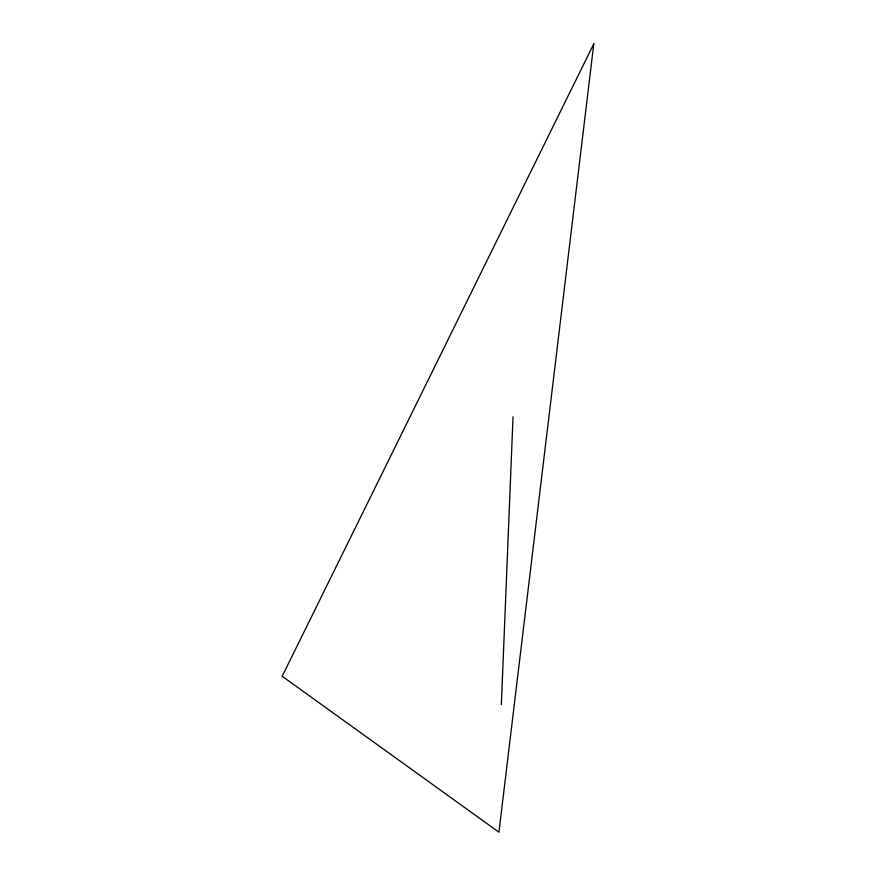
<?xml version="1.0" encoding="UTF-8"?>
<svg xmlns="http://www.w3.org/2000/svg" width="876" height="876" viewBox="0 0 876 876"><rect width="100%" height="100%" fill="white"/><g stroke="black" fill="none" stroke-linecap="round" stroke-linejoin="round"><path stroke-width="1.31" d="M501.357 704.49L513.04 416.757M593.797 43.8L498.937 832.2L282.203 676.25L593.797 43.8"/></g></svg>
